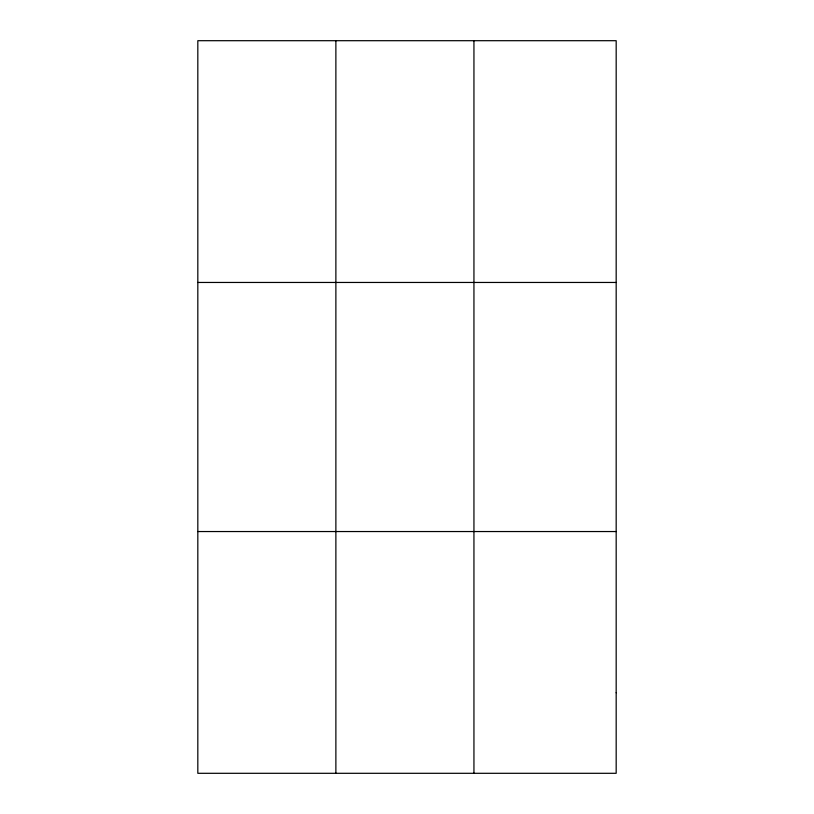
<?xml version="1.0" encoding="UTF-8"?>
<svg xmlns="http://www.w3.org/2000/svg" width="814" height="814" viewBox="0 0 814 814"><rect width="100%" height="100%" fill="white"/><g stroke="black" fill="none" stroke-linecap="round" stroke-linejoin="round"><path stroke-width="1.22" d="M335.877 40.7L335.877 773.3M473.941 40.7L473.941 773.3M197.822 282.458L616.178 282.458M197.822 531.542L616.178 531.542M616.178 692.714L616.178 773.3L197.822 773.3L197.822 40.7L616.178 40.7L616.178 692.714"/></g></svg>
